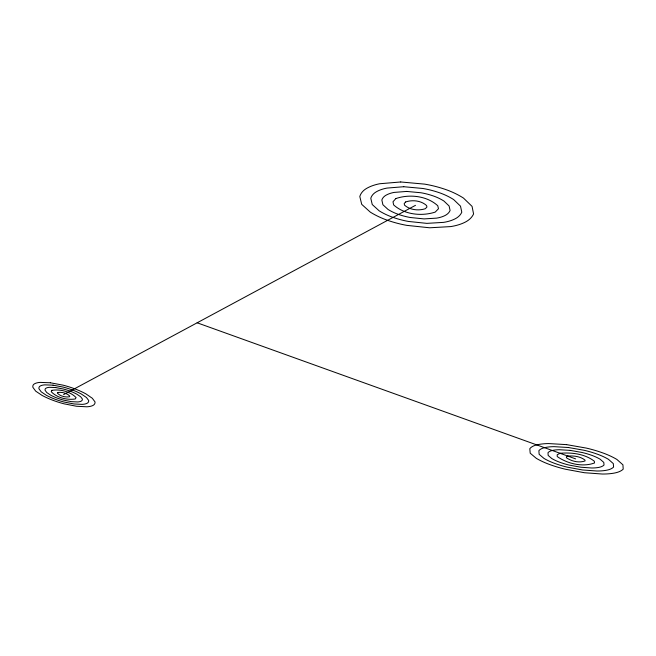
<?xml version="1.0" encoding="UTF-8"?>
<svg xmlns="http://www.w3.org/2000/svg" width="656" height="656" viewBox="0 0 656 656"><rect width="100%" height="100%" fill="white"/><g stroke="black" fill="none" stroke-linecap="round" stroke-linejoin="round"><path stroke-width="0.98" d="M63.575 394.658L415.486 205.328M197.144 322.793L575.648 458.888M51.89 390.336L51.217 391.698C56.998 397.856 67.06 400.217 75.276 398.979L76.08 397.552C70.151 391.484 60.147 388.983 51.89 390.336M57.728 392.493L57.384 393.174C60.27 396.257 65.313 397.446 69.421 396.814L69.807 396.101C66.846 393.075 61.861 391.829 57.728 392.493M395.83 198.579L392.993 201.777L393.649 204.926C404.49 214.692 421.636 216.505 435.207 212.101L438.479 208.739L437.765 205.738C426.933 195.783 409.459 193.905 395.83 198.579M405.654 201.95L404.203 203.549L404.514 205.131C409.934 210.035 418.544 210.945 425.334 208.715L426.941 207.025L426.572 205.533C421.152 200.58 412.452 199.645 405.654 201.95M560.052 453.288L557.165 454.78L557.256 456.584C567.481 463.726 582.602 467.425 594.508 462.964L594.336 461.234C584.922 453.862 571.696 452.287 560.052 453.288M567.842 456.084L566.382 456.83L566.415 457.732C571.524 461.316 579.1 463.177 585.054 460.922L584.955 460.061C580.248 456.387 573.656 455.6 567.842 456.084M400.734 181.974L379.791 183.737A71.627 36.908 22.1 0 0 366.466 188.493A46.01 23.862 22.8 0 0 359.808 196.529L361.71 204.344L370.353 212.175A46.715 24.584 23.3 0 0 387.606 220.326A74.522 39.926 23.4 0 0 406.868 225.377L429.672 227.788L450.623 226.591A75.03 40.5 23 0 0 464.899 222.302A50.512 27.085 22.3 0 0 473.575 213.938L472.058 206.369L463.456 198.055A46.814 24.69 21.8 0 0 445.194 189.346A72.119 37.408 21.8 0 0 424.604 184.123L400.734 181.974M403.735 186.722L386.974 188.083A57.539 29.774 22.2 0 0 376.241 191.847A36.925 19.204 22.7 0 0 370.796 198.268L372.247 204.533L379.168 210.838A37.376 19.672 23.1 0 0 393.042 217.398A59.384 31.709 23.2 0 0 408.549 221.457L426.876 223.368L443.645 222.368A59.712 32.07 22.9 0 0 454.985 218.899A40.262 21.509 22.4 0 0 461.791 212.191L460.504 206.156L453.624 199.547A37.433 19.737 22 0 0 439.094 192.626A57.851 30.094 21.9 0 0 422.743 188.461L403.735 186.722M406.704 191.429L394.133 192.413A43.337 22.525 22.3 0 0 386.031 195.209A27.773 14.489 22.7 0 0 381.858 200.014L382.899 204.729L388.081 209.485A28.028 14.752 23 0 0 398.553 214.438A44.378 23.608 23 0 0 410.254 217.489L424.063 218.907L436.634 218.128A44.559 23.813 22.8 0 0 445.088 215.496A30.086 16.015 22.4 0 0 450.09 210.453L449.081 205.951L443.907 201.023A28.069 14.793 22.1 0 0 433.075 195.865A43.517 22.706 22.1 0 0 420.898 192.749L406.704 191.429M50.348 382.776L40.106 382.391A44.788 13.85 25.6 0 0 34.407 383.875A28.766 8.897 25.8 0 0 32.874 387.311L35.711 391.156L42.082 395.42A29.077 9.045 26 0 0 53.013 400.332A46.068 14.473 26.1 0 0 64.198 403.85L76.481 406.253L86.813 406.794A46.223 14.612 26.1 0 0 92.881 405.49A31.16 9.84 25.9 0 0 95.038 401.939L92.307 398.258L85.879 393.854A29.003 9.102 25.6 0 0 74.546 388.746A44.936 13.973 25.6 0 0 62.927 385.138L50.348 382.776M53.021 385.17L44.821 384.859A35.941 11.136 25.7 0 0 40.229 386.023A23.05 7.142 25.8 0 0 38.958 388.77L41.221 391.853L46.322 395.273A23.255 7.241 26 0 0 55.096 399.217A36.761 11.537 26.1 0 0 64.075 402.03L73.923 403.957L82.18 404.375A36.859 11.619 26 0 0 87.01 403.317A24.871 7.839 25.9 0 0 88.691 400.472L86.485 397.528L81.344 394.018A23.206 7.282 25.7 0 0 72.316 389.951A36.031 11.218 25.6 0 0 63.058 387.065L53.021 385.17M55.678 387.557L49.52 387.311A27.035 8.397 25.7 0 0 46.051 388.18A17.318 5.379 25.8 0 0 45.075 390.23L46.756 392.542L50.586 395.117A17.433 5.437 25.9 0 0 57.187 398.085A27.495 8.618 26 0 0 63.952 400.209L71.356 401.644L77.539 401.956A27.552 8.667 26 0 0 81.139 401.152A18.614 5.855 25.9 0 0 82.369 399.004L80.704 396.806L76.85 394.182A17.409 5.453 25.7 0 0 70.11 391.14A27.085 8.438 25.7 0 0 63.189 388.983L55.678 387.557M566.636 444.637L548.728 443.571A57.252 22.476 18.1 0 0 536.723 444.899A36.662 14.522 18.3 0 0 529.81 448.688L530.196 453.189L536.337 458.372A37.056 14.891 18.4 0 0 549.785 464.571A58.868 23.977 18.3 0 0 565.406 469.22L584.381 472.722L602.233 474.026A59.278 24.206 18.1 0 0 614.811 472.976A40.049 16.211 17.9 0 0 623.2 469.147L622.929 464.825L616.878 459.438A37.302 14.858 17.7 0 0 602.823 452.927A57.646 22.681 17.8 0 0 586.349 448.097L566.636 444.637M568.465 447.523L554.14 446.654A45.945 18.106 18.1 0 0 544.488 447.687A29.405 11.669 18.3 0 0 538.879 450.705L539.142 454.313L544.054 458.478A29.659 11.906 18.4 0 0 554.861 463.456A46.978 19.065 18.3 0 0 567.415 467.187L582.659 469.991L596.944 471.008A47.24 19.213 18.1 0 0 606.964 470.155A31.947 12.899 17.9 0 0 613.581 467.072L613.319 463.62L608.473 459.323A29.815 11.89 17.8 0 0 597.28 454.141A46.199 18.237 17.9 0 0 584.176 450.295L568.465 447.523M570.277 450.393L559.535 449.721A34.571 13.669 18.1 0 0 552.262 450.483A22.115 8.79 18.2 0 0 547.998 452.738L548.162 455.444L551.844 458.577A22.255 8.93 18.3 0 0 559.978 462.332A35.153 14.211 18.2 0 0 569.449 465.145L580.921 467.236L591.638 467.99A35.301 14.293 18.1 0 0 599.117 467.334A23.887 9.619 18 0 0 604.02 465.014L603.791 462.423L600.142 459.216A22.345 8.913 17.9 0 0 591.786 455.346A34.719 13.743 17.9 0 0 582.011 452.476L570.277 450.393"/></g></svg>
